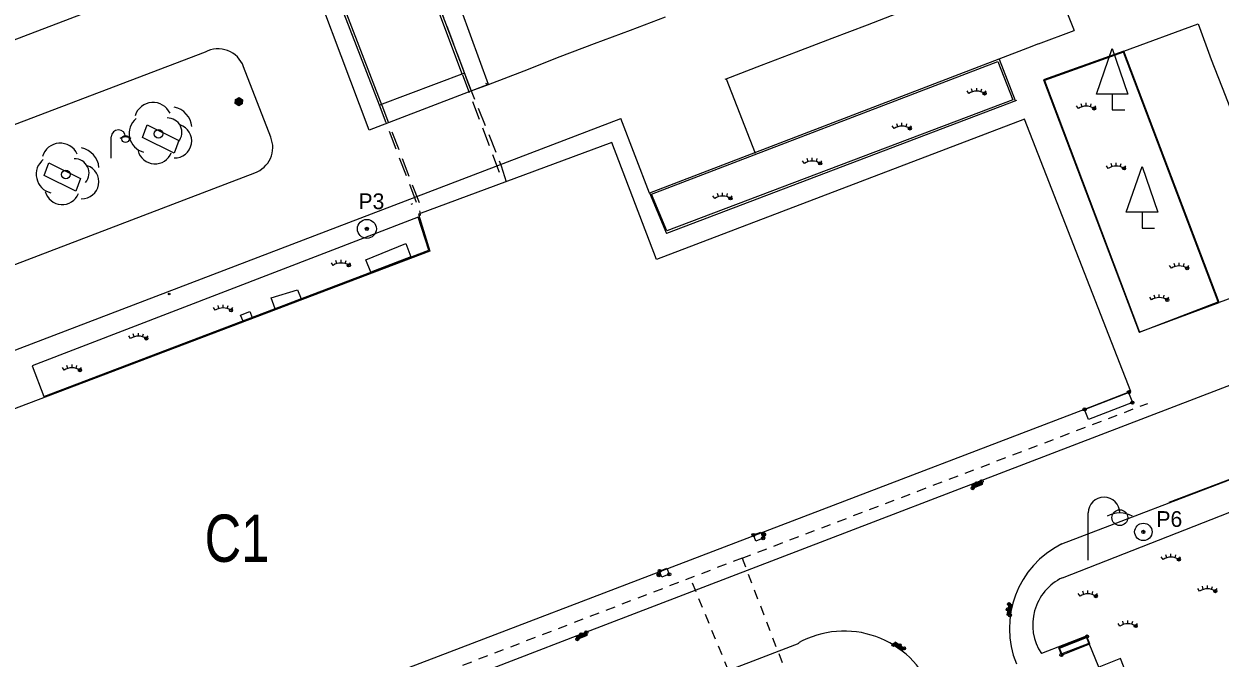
# Model space of a CAD drawing. Extents: x -89052 to -88824, y -100830 to -100594.
# Drawn here: x -88973.6 to -88897.8, y -100726.8 to -100686.6 of the extents above; entities that cross this region are included whole.
import ezdxf

# ---------------------------------------------------------------- set-up
doc = ezdxf.new("R2010")
doc.units = 0
doc.header["$LTSCALE"] = 0.4
doc.header["$PDMODE"] = 32
doc.header["$PDSIZE"] = 0.2
doc.linetypes.add('MEDIUM_DASHED', pattern=[4.5, 3, -1.5])
doc.linetypes.add('SHORT_DASHED', pattern=[2.7, 1.5, -1.2])
for name, color, linetype, lineweight in [('10', 7, 'Continuous', 25), ('11', 7, 'Continuous', 25), ('12', 7, 'Continuous', 13), ('17', 7, 'Continuous', 13), ('2', 7, 'Continuous', 13), ('20', 7, 'Continuous', 13), ('21', 7, 'Continuous', 13), ('22', 7, 'Continuous', 25), ('30', 7, 'Continuous', 25), ('32', 7, 'Continuous', 13), ('41', 7, 'Continuous', 13), ('42', 7, 'Continuous', 25), ('43', 7, 'Continuous', 13), ('44', 7, 'Continuous', 25)]:
    doc.layers.add(name, color=color, linetype=linetype, lineweight=lineweight)

msp = doc.modelspace()

# ---------------------------------------------------------------- hatches: boundary and pattern name
at = {"layer": '30'}
for points in [[(-88926.7422, -100719.0644, 1), (-88926.7422, -100718.8241, 1)], [(-88933.3865, -100721.6262, 1), (-88933.3865, -100721.3859, 1)]]:
    msp.add_hatch(color=256, dxfattribs=at).paths.add_polyline_path(points)
at = {"layer": '43'}
msp.add_hatch(color=256, dxfattribs=at).paths.add_polyline_path([(-88960.199, -100691.364), (-88959.97, -100691.247), (-88959.754, -100691.387), (-88959.767, -100691.644), (-88959.996, -100691.761), (-88960.212, -100691.621)])
at = {"layer": '44'}
msp.add_hatch(color=256, dxfattribs=at).paths.add_polyline_path([(-88964.352, -100703.698, 1), (-88964.452, -100703.698, 1)])

# ---------------------------------------------------------------- linework, layer by layer
at = {"layer": '10'}
for p, q in [((-88908.825, -100682.507), (-88907.087, -100686.986)), ((-88909.328, -100687.851), (-88907.087, -100686.986)), ((-88910.795, -100691.463), (-88911.816, -100688.824)), ((-88910.738, -100691.436), (-88932.904, -100699.863)), ((-88997.713, -100716.257), (-88935.799, -100692.574)), ((-88933.976, -100697.291), (-88932.91, -100699.864)), ((-88948.998, -100697.981), (-88949.088, -100698.019)), ((-88948.48, -100698.715), (-88948.502, -100698.509)), ((-88895.973, -100709.009), (-88938.297, -100725.274)), ((-88997.976, -100746.004), (-88903.492, -100709.886)), ((-88903.617, -100709.924), (-88906.425, -100711.014)), ((-88907.862, -100719.544), (-88894.152, -100714.283)), ((-88938.297, -100725.274), (-88984.879, -100743.145))]:
    msp.add_line(p, q, dxfattribs=at)
at = {"layer": '10', "linetype": 'SHORT_DASHED'}
for p, q in [((-88928.114, -100720.447), (-88902.407, -100710.636)), ((-88928.114, -100720.447), (-88981.074, -100740.795)), ((-88928.114, -100720.447), (-88922.476, -100735.155)), ((-88928.972, -100727.578), (-88931.391, -100721.706))]:
    msp.add_line(p, q, dxfattribs=at)
at = {"layer": '10'}
for points in [[(-88945.684, -100689.698), (-88951.088, -100691.732), (-88955.99, -100679.016)], [(-89011.698, -100716.228), (-89014.706, -100708.308), (-89015.336, -100705.728), (-89002.081, -100698.211), (-88956.439, -100680.779)], [(-88944.363, -100690.338), (-88944.206, -100690.425), (-88951.725, -100693.311), (-88956.439, -100680.779)], [(-88946.33, -100684.14), (-88947.61, -100684.602), (-88945.711, -100689.667), (-88945.282, -100690.815), (-88944.18, -100690.414), (-88945.874, -100685.722)], [(-88893.134, -100702.486), (-88897.902, -100704.23), (-88903.928, -100688.304), (-88899.216, -100686.577)], [(-88909.328, -100687.851), (-88910.038, -100688.125), (-88933.968, -100697.317), (-88935.799, -100692.574)], [(-88903.928, -100688.304), (-88909.023, -100690.121), (-88902.962, -100706.121), (-88897.902, -100704.23)], [(-88903.492, -100709.886), (-88910.221, -100692.62), (-88933.523, -100701.509), (-88936.355, -100694.104), (-88948.61, -100698.641), (-88947.899, -100700.98), (-88983.061, -100714.342), (-88983.796, -100712.337)], [(-88901.07, -100716.903), (-88890.028, -100712.711), (-88865.963, -100703.576)], [(-88924.52, -100725.867), (-88928.972, -100727.578), (-88930.838, -100728.294)]]:
    msp.add_lwpolyline(points, dxfattribs=at)
at = {"layer": '10', "linetype": 'MEDIUM_DASHED'}
msp.add_lwpolyline([(-88947.446, -100685.037), (-88945.711, -100689.667), (-88945.496, -100690.241), (-88943.367, -100695.582), (-88943.054, -100696.584)], dxfattribs=at)
at = {"layer": '10'}
for points in [[(-88965.787, -100692.981), (-88963.784, -100693.977), (-88964.08, -100694.78), (-88966.083, -100693.784)], [(-88972.025, -100695.378), (-88970.022, -100696.374), (-88970.318, -100697.177), (-88972.321, -100696.181)], [(-88906.425, -100711.014), (-88903.647, -100709.936), (-88903.394, -100710.588), (-88906.172, -100711.666)], [(-88927.392, -100718.974), (-88926.928, -100718.795), (-88926.779, -100719.183), (-88927.243, -100719.362)], [(-88933.338, -100721.263), (-88932.874, -100721.084), (-88932.725, -100721.472), (-88933.189, -100721.651)]]:
    msp.add_lwpolyline(points, close=True, dxfattribs=at)
for centre, radius, start, end in [((-88905.206, -100724.898), 5.9766, 116.38498, 202.17782), ((-88921.642, -100731.015), 5.9455, 21.28244, 119.20746)]:
    msp.add_arc(centre, radius, start, end, dxfattribs=at)
for p in [(-88903.617, -100709.924), (-88903.394, -100710.588), (-88906.425, -100711.014), (-88927.392, -100718.974), (-88926.779, -100719.183), (-88933.338, -100721.263), (-88932.725, -100721.472)]:
    msp.add_point(p, dxfattribs=at)
at = {"layer": '11', "linetype": 'MEDIUM_DASHED'}
for p, q in [((-88952.546, -100687.916), (-88952.531, -100687.955)), ((-88945.828, -100689.801), (-88943.368, -100696.351)), ((-88951.106, -100691.7), (-88948.514, -100698.513)), ((-88950.935, -100691.739), (-88948.359, -100698.454))]:
    msp.add_line(p, q, dxfattribs=at)
at = {"layer": '11'}
for points in [[(-88950.326, -100677.513), (-88950.429, -100677.551), (-88945.838, -100689.775)], [(-88955.974, -100678.571), (-88955.652, -100679.442), (-88950.931, -100691.748)]]:
    msp.add_lwpolyline(points, dxfattribs=at)
at = {"layer": '12', "lineweight": 25}
for p, q in [((-88957.969, -100693.755), (-88959.69, -100689.289)), ((-88929.126, -100690.05), (-88927.294, -100694.762)), ((-89004.645, -100713.484), (-88958.984, -100696.016))]:
    msp.add_line(p, q, dxfattribs=at)
for points in [[(-88929.184, -100690.072), (-88929.126, -100690.05), (-88926.889, -100689.203), (-88926.889, -100689.203), (-88924.656, -100688.352), (-88922.4, -100687.481), (-88922.4, -100687.481), (-88920.17, -100686.627), (-88917.891, -100685.747), (-88915.675, -100684.923), (-88913.449, -100684.065), (-88911.196, -100683.24)], [(-88944.18, -100690.414), (-88941.91, -100689.546), (-88939.643, -100688.642), (-88937.452, -100687.817), (-88937.452, -100687.817), (-88935.17, -100686.965), (-88935.17, -100686.965), (-88932.972, -100686.129)], [(-88899.216, -100686.577), (-88898.406, -100688.83), (-88897.517, -100691.095), (-88896.645, -100693.328), (-88895.791, -100695.566), (-88894.932, -100697.792), (-88893.134, -100702.486)], [(-88962.124, -100688.359), (-89005.691, -100704.963), (-89008.876, -100706.31)]]:
    msp.add_lwpolyline(points, dxfattribs=at)
for centre, radius, start, end in [((-88961.3139, -100689.8891), 1.7313, 20.27941, 117.89817), ((-88959.5341, -100694.4107), 1.6969, 288.91689, 22.73092)]:
    msp.add_arc(centre, radius, start, end, dxfattribs=at)
at = {"layer": '17'}
msp.add_line((-88906.186, -100720.58), (-88906.186, -100717.58), dxfattribs=at)
msp.add_circle((-88904.186, -100717.88), 0.5, dxfattribs=at)
for centre, radius, start, end in [((-88905.186, -100717.58), 1, 0, 180), ((-88904.186, -100719.28), 1.7, 61.92751, 118.07249)]:
    msp.add_arc(centre, radius, start, end, dxfattribs=at)
at = {"layer": '2'}
for centre, radius in [((-88951.878, -100699.573), 0.6), ((-88902.6941, -100718.782), 0.5533)]:
    msp.add_circle(centre, radius, dxfattribs=at)
for p in [(-88951.878, -100699.573), (-88902.694, -100718.782)]:
    msp.add_point(p, dxfattribs=at)
at = {"layer": '20'}
for p, q in [((-88913.753, -100690.991), (-88913.863, -100690.824)), ((-88913.517, -100690.881), (-88913.576, -100690.687)), ((-88913.253, -100690.841), (-88913.253, -100690.641)), ((-88912.994, -100690.879), (-88912.937, -100690.688)), ((-88912.753, -100690.991), (-88912.643, -100690.824)), ((-88906.812, -100691.941), (-88906.922, -100691.774)), ((-88906.576, -100691.831), (-88906.635, -100691.637)), ((-88906.312, -100691.791), (-88906.312, -100691.591)), ((-88906.053, -100691.829), (-88905.996, -100691.638)), ((-88905.812, -100691.941), (-88905.702, -100691.774)), ((-88918.486, -100693.207), (-88918.596, -100693.04)), ((-88918.25, -100693.097), (-88918.309, -100692.903)), ((-88917.986, -100693.057), (-88917.986, -100692.857)), ((-88917.727, -100693.095), (-88917.67, -100692.904)), ((-88917.486, -100693.207), (-88917.376, -100693.04)), ((-88924.166, -100695.422), (-88924.276, -100695.255)), ((-88923.93, -100695.312), (-88923.989, -100695.118)), ((-88923.666, -100695.272), (-88923.666, -100695.072)), ((-88923.407, -100695.31), (-88923.35, -100695.119)), ((-88923.166, -100695.422), (-88923.056, -100695.255)), ((-88904.918, -100695.739), (-88905.028, -100695.572)), ((-88904.682, -100695.629), (-88904.741, -100695.435)), ((-88904.418, -100695.589), (-88904.418, -100695.389)), ((-88904.159, -100695.627), (-88904.102, -100695.436)), ((-88903.918, -100695.739), (-88903.808, -100695.572)), ((-88929.846, -100697.638), (-88929.956, -100697.471)), ((-88929.61, -100697.528), (-88929.669, -100697.334)), ((-88929.346, -100697.488), (-88929.346, -100697.288)), ((-88929.087, -100697.526), (-88929.03, -100697.335)), ((-88928.846, -100697.638), (-88928.736, -100697.471)), ((-88954.016, -100701.885), (-88954.126, -100701.718)), ((-88953.78, -100701.775), (-88953.839, -100701.581)), ((-88953.516, -100701.735), (-88953.516, -100701.535)), ((-88953.257, -100701.773), (-88953.2, -100701.582)), ((-88953.016, -100701.885), (-88952.906, -100701.718)), ((-88900.422, -100701.919), (-88900.422, -100701.719)), ((-88900.922, -100702.069), (-88901.032, -100701.902)), ((-88900.686, -100701.959), (-88900.745, -100701.765)), ((-88900.163, -100701.957), (-88900.106, -100701.766)), ((-88899.922, -100702.069), (-88899.812, -100701.902)), ((-88902.184, -100704.074), (-88902.294, -100703.907)), ((-88901.948, -100703.964), (-88902.007, -100703.77)), ((-88901.684, -100703.924), (-88901.684, -100703.724)), ((-88901.425, -100703.962), (-88901.368, -100703.771)), ((-88901.184, -100704.074), (-88901.074, -100703.907)), ((-88961.484, -100704.731), (-88961.594, -100704.564)), ((-88961.248, -100704.621), (-88961.307, -100704.427)), ((-88960.984, -100704.581), (-88960.984, -100704.381)), ((-88960.725, -100704.619), (-88960.668, -100704.428)), ((-88960.484, -100704.731), (-88960.374, -100704.564)), ((-88966.612, -100706.414), (-88966.671, -100706.22)), ((-88966.348, -100706.374), (-88966.348, -100706.174)), ((-88966.089, -100706.412), (-88966.032, -100706.221)), ((-88966.848, -100706.524), (-88966.958, -100706.357)), ((-88965.848, -100706.524), (-88965.738, -100706.357)), ((-88971.055, -100708.527), (-88971.165, -100708.36)), ((-88970.819, -100708.417), (-88970.878, -100708.223)), ((-88970.555, -100708.377), (-88970.555, -100708.177)), ((-88970.296, -100708.415), (-88970.239, -100708.224)), ((-88970.055, -100708.527), (-88969.945, -100708.36)), ((-88901.448, -100720.533), (-88901.558, -100720.366)), ((-88901.212, -100720.423), (-88901.271, -100720.229)), ((-88900.948, -100720.383), (-88900.948, -100720.183)), ((-88900.689, -100720.421), (-88900.632, -100720.23)), ((-88900.448, -100720.533), (-88900.338, -100720.366)), ((-88906.707, -100722.854), (-88906.817, -100722.687)), ((-88906.471, -100722.744), (-88906.53, -100722.55)), ((-88906.207, -100722.704), (-88906.207, -100722.504)), ((-88905.948, -100722.742), (-88905.891, -100722.551)), ((-88905.707, -100722.854), (-88905.597, -100722.687)), ((-88899.134, -100722.537), (-88899.244, -100722.37)), ((-88898.898, -100722.427), (-88898.957, -100722.233)), ((-88898.634, -100722.387), (-88898.634, -100722.187)), ((-88898.375, -100722.425), (-88898.318, -100722.234)), ((-88898.134, -100722.537), (-88898.024, -100722.37)), ((-88903.946, -100724.643), (-88904.005, -100724.449)), ((-88903.682, -100724.603), (-88903.682, -100724.403)), ((-88904.182, -100724.753), (-88904.292, -100724.586)), ((-88903.423, -100724.641), (-88903.366, -100724.45)), ((-88903.182, -100724.753), (-88903.072, -100724.586))]:
    msp.add_line(p, q, dxfattribs=at)
at = {"layer": '20', "lineweight": 25}
for points in [[(-88908.952, -100690.158), (-88902.939, -100706.112), (-88897.961, -100704.194), (-88903.957, -100688.374)], [(-88911.922, -100688.969), (-88910.963, -100691.397), (-88932.879, -100699.698), (-88933.858, -100697.372)], [(-88948.63, -100698.823), (-88973.084, -100708.257), (-88972.349, -100710.207), (-88947.963, -100700.924)]]:
    msp.add_lwpolyline(points, close=True, dxfattribs=at)
at = {"layer": '20'}
msp.add_lwpolyline([(-88907.821, -100721.685), (-88889.479, -100714.496), (-88894.905, -100726.73), (-88902.973, -100729.798), (-88904.135, -100726.803), (-88905.521, -100727.35), (-88906.321, -100725.397), (-88909.143, -100726.489), (-88909.152, -100726.495)], dxfattribs=at)
for centre, radius, start, end in [((-88913.2526, -100691.7495), 0.9083, 56.60151, 123.39849), ((-88906.3116, -100692.6995), 0.9083, 56.60151, 123.39849), ((-88917.9856, -100693.9655), 0.9083, 56.60151, 123.39849), ((-88923.6656, -100696.1805), 0.9083, 56.60151, 123.39849), ((-88904.4176, -100696.4975), 0.9083, 56.60151, 123.39849), ((-88929.3456, -100698.3965), 0.9083, 56.60151, 123.39849), ((-88953.5156, -100702.6435), 0.9083, 56.60151, 123.39849), ((-88900.4216, -100702.8275), 0.9083, 56.60151, 123.39849), ((-88901.6836, -100704.8325), 0.9083, 56.60151, 123.39849), ((-88960.9836, -100705.4895), 0.9083, 56.60151, 123.39849), ((-88966.3476, -100707.2825), 0.9083, 56.60151, 123.39849), ((-88970.5546, -100709.2855), 0.9083, 56.60151, 123.39849), ((-88900.9476, -100721.2915), 0.9083, 56.60151, 123.39849), ((-88906.4121, -100724.6641), 3.295, 115.29738, 213.76266), ((-88906.2066, -100723.6125), 0.9083, 56.60151, 123.39849), ((-88898.6336, -100723.2955), 0.9083, 56.60151, 123.39849), ((-88903.6816, -100725.5115), 0.9083, 56.60151, 123.39849)]:
    msp.add_arc(centre, radius, start, end, dxfattribs=at)
for p in [(-88912.753, -100690.991), (-88905.812, -100691.941), (-88917.486, -100693.207), (-88923.166, -100695.422), (-88903.918, -100695.739), (-88928.846, -100697.638), (-88953.016, -100701.885), (-88899.922, -100702.069), (-88901.184, -100704.074), (-88960.484, -100704.731), (-88965.848, -100706.524), (-88970.055, -100708.527), (-88900.448, -100720.533), (-88905.707, -100722.854), (-88898.134, -100722.537), (-88903.182, -100724.753)]:
    msp.add_point(p, dxfattribs=at)
at = {"layer": '21', "lineweight": 25}
for p, q in [((-88904.674, -100688.129), (-88903.674, -100691.029)), ((-88902.78, -100695.62), (-88901.78, -100698.52))]:
    msp.add_line(p, q, dxfattribs=at)
at = {"layer": '21'}
for points in [[(-88903.674, -100691.029), (-88905.674, -100691.029), (-88904.674, -100688.129)], [(-88904.674, -100691.029), (-88904.674, -100692.029), (-88903.874, -100692.029)], [(-88901.78, -100698.52), (-88903.78, -100698.52), (-88902.78, -100695.62)], [(-88902.78, -100698.52), (-88902.78, -100699.52), (-88901.98, -100699.52)]]:
    msp.add_lwpolyline(points, dxfattribs=at)
for centre in [(-88965.0705, -100693.5455), (-88970.9515, -100696.1315)]:
    msp.add_circle(centre, 0.2737, dxfattribs=at)
for centre, radius, start, end in [((-88965.4203, -100692.7365), 1.1831, 24.76228, 163.22075), ((-88964.3514, -100693.2176), 1.3901, 5.22462, 78.57542), ((-88965.7303, -100693.5248), 1.2099, 128.95546, 256.05052), ((-88964.5082, -100693.4494), 0.9128, 319.6043, 91.68267), ((-88964.0467, -100694.0004), 1.0742, 267.9563, 71.79057), ((-88971.3013, -100695.3225), 1.1831, 24.76228, 163.22075), ((-88970.2324, -100695.8036), 1.3901, 5.22462, 78.57542), ((-88965.2957, -100694.3387), 1.1107, 194.5123, 338.26394), ((-88971.6113, -100696.1108), 1.2099, 128.95546, 256.05052), ((-88970.3892, -100696.0354), 0.9128, 319.6043, 91.68267), ((-88969.9277, -100696.5864), 1.0742, 267.9563, 71.79057), ((-88971.1767, -100696.9247), 1.1107, 194.5123, 338.26394)]:
    msp.add_arc(centre, radius, start, end, dxfattribs=at)
at = {"layer": '22'}
for points in [[(-88906.27, -100725.412), (-88908.074, -100726.112), (-88907.89, -100726.587), (-88906.086, -100725.887)], [(-88908.003, -100726.147), (-88906.297, -100725.481), (-88906.154, -100725.848), (-88907.86, -100726.514)]]:
    msp.add_lwpolyline(points, close=True, dxfattribs=at)
for p in [(-88906.27, -100725.412), (-88907.89, -100726.587)]:
    msp.add_point(p, dxfattribs=at)
at = {"layer": '30'}
for centre in [(-88926.7422, -100718.9443), (-88933.3865, -100721.5061)]:
    msp.add_circle(centre, 0.1202, dxfattribs=at)
at = {"layer": '32'}
for p, q in [((-88913.559, -100715.869), (-88912.925, -100715.623)), ((-88913.541, -100715.917), (-88912.907, -100715.671)), ((-88913.522, -100715.961), (-88912.888, -100715.715)), ((-88911.302, -100724.04), (-88911.164, -100723.374)), ((-88911.252, -100724.051), (-88911.113, -100723.385)), ((-88911.205, -100724.059), (-88911.066, -100723.393)), ((-88938.597, -100725.442), (-88937.963, -100725.196)), ((-88938.579, -100725.49), (-88937.945, -100725.244)), ((-88938.56, -100725.534), (-88937.926, -100725.288)), ((-88918.493, -100725.898), (-88917.934, -100726.286)), ((-88918.467, -100725.858), (-88917.908, -100726.246)), ((-88918.437, -100725.816), (-88917.879, -100726.204))]:
    msp.add_line(p, q, dxfattribs=at)
for points in [[(-88912.942, -100715.579), (-88913.576, -100715.824), (-88913.505, -100716.009), (-88912.871, -100715.764)], [(-88911.21, -100723.365), (-88911.349, -100724.03), (-88911.156, -100724.071), (-88911.016, -100723.406)], [(-88937.98, -100725.152), (-88938.614, -100725.397), (-88938.543, -100725.582), (-88937.909, -100725.337)], [(-88917.852, -100726.166), (-88918.409, -100725.777), (-88918.523, -100725.939), (-88917.965, -100726.328)]]:
    msp.add_lwpolyline(points, close=True, dxfattribs=at)
for p in [(-88913.505, -100716.009), (-88913.259, -100715.701), (-88912.942, -100715.579), (-88911.28, -100723.697), (-88911.21, -100723.365), (-88911.156, -100724.071), (-88938.297, -100725.274), (-88937.98, -100725.152), (-88938.543, -100725.582), (-88918.523, -100725.939), (-88918.13, -100725.971), (-88917.852, -100726.166)]:
    msp.add_point(p, dxfattribs=at)
at = {"layer": '41'}
msp.add_line((-88968.067, -100695.092), (-88968.067, -100693.742), dxfattribs=at)
msp.add_circle((-88967.167, -100693.877), 0.225, dxfattribs=at)
for centre, radius, start, end in [((-88967.617, -100693.742), 0.45, 0, 180), ((-88967.167, -100694.507), 0.765, 61.92751, 118.07249)]:
    msp.add_arc(centre, radius, start, end, dxfattribs=at)
at = {"layer": '42'}
for points in [[(-88951.935, -100701.524), (-88949.406, -100700.508), (-88949.086, -100701.345), (-88951.631, -100702.319)], [(-88957.942, -100703.952), (-88956.271, -100703.426), (-88956.048, -100704.01), (-88957.681, -100704.635)], [(-88959.873, -100705.036), (-88959.295, -100704.804), (-88959.139, -100705.193), (-88959.721, -100705.415)]]:
    msp.add_lwpolyline(points, close=True, dxfattribs=at)
at = {"layer": '43'}
msp.add_lwpolyline([(-88960.199, -100691.364), (-88959.97, -100691.247), (-88959.754, -100691.387), (-88959.767, -100691.644), (-88959.996, -100691.761), (-88960.212, -100691.621)], close=True, dxfattribs=at)
at = {"layer": '44'}
msp.add_circle((-88964.402, -100703.698), 0.05, dxfattribs=at)

# ---------------------------------------------------------------- texts
at = {"layer": '12'}
msp.add_text('P3', height=1, dxfattribs=at).set_placement((-88952.409, -100698.322))
at = {"layer": '12', "width": 0.8}
msp.add_text('C1', height=3, dxfattribs=at).set_placement((-88962.156, -100720.683))
at = {"layer": '2'}
msp.add_text('P6', height=1, dxfattribs=at).set_placement((-88901.869, -100718.467))

doc.saveas('drawing.dxf')
